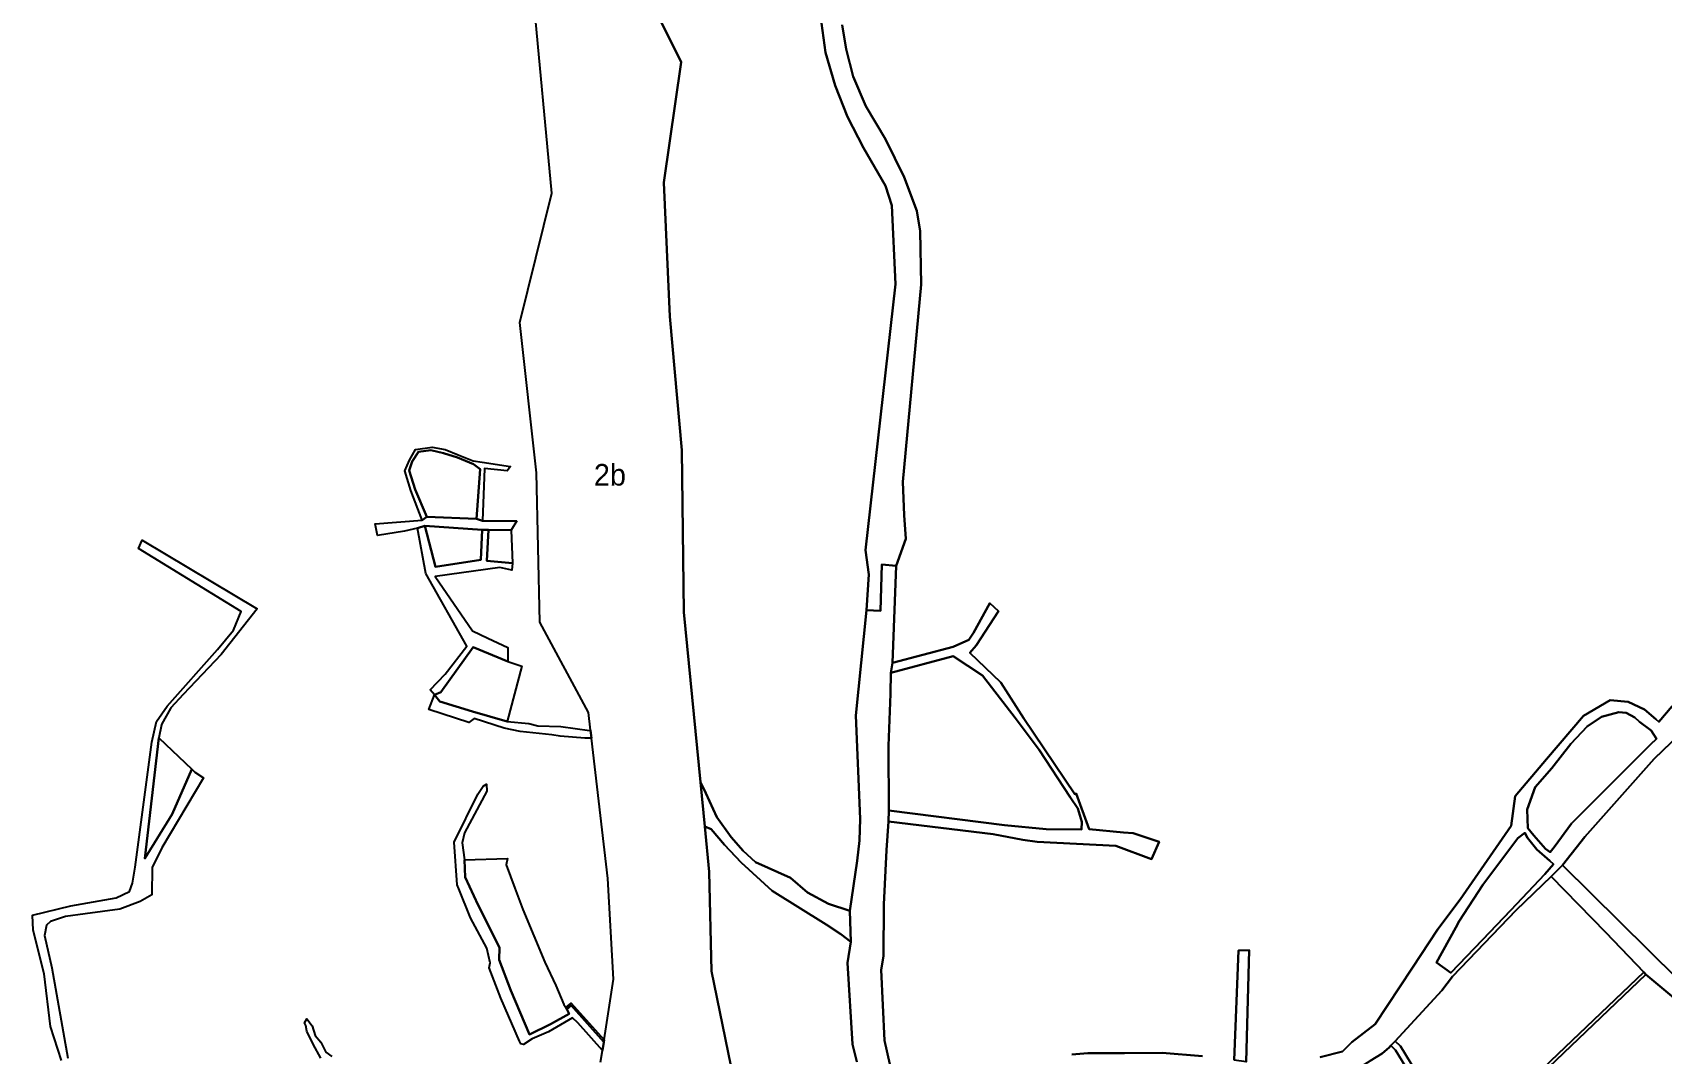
# Model space of a CAD drawing. Extents: x 548434 to 553028, y 1835063 to 1842282.
# Drawn here: x 551280 to 551809, y 1839535 to 1839867 of the extents above; entities that cross this region are included whole.
import ezdxf

# ---------------------------------------------------------------- set-up
doc = ezdxf.new("R2010")
doc.units = 0
for name, color, linetype in [('Level 15', 7, 'Continuous'), ('Level 16', 7, 'Continuous'), ('Level 23', 7, 'Continuous')]:
    doc.layers.add(name, color=color, linetype=linetype)

msp = doc.modelspace()

# ---------------------------------------------------------------- linework, layer by layer
at = {"layer": 'Level 16'}
for points in [[(551479.83, 1839879.33), (551490.86, 1839857.05), (551485.3, 1839817.97), (551487.21, 1839774.56), (551491.07, 1839731.13), (551491.72, 1839678.58), (551497.1404, 1839623.4079), (551498.5606, 1839608.953), (551500.01, 1839594.2), (551500.73, 1839561.96), (551512.46, 1839504.96)], [(551464.76, 1839532.45), (551465.3433, 1839536.2289), (551465.7671, 1839538.9745), (551465.8781, 1839539.6936), (551468.92, 1839559.4), (551467.13, 1839592.05), (551461.8307, 1839637.6394), (551461.5309, 1839640.218), (551460.86, 1839645.99), (551445.03, 1839675.24), (551443.94, 1839723.78), (551438.57, 1839772.51), (551448.98, 1839814.54), (551443.01, 1839878.23)], [(551547.874, 1839532.568), (551546.53, 1839538.36), (551544.82, 1839564.76), (551545.97, 1839571.58), (551545.61, 1839581.62), (551548.03, 1839597.77), (551548.78, 1839604.47), (551548.95, 1839611.41), (551547.53, 1839645.03), (551551.03, 1839679.17), (551555.5588, 1839678.9947), (551555.9903, 1839693.9743), (551560.66, 1839693.61), (551559.44, 1839662.09), (551558.96, 1839658.89), (551558.83, 1839652.04), (551558.22, 1839635.11), (551558.25, 1839614.11), (551558.17, 1839610.63), (551557.53, 1839601.3), (551556.65, 1839583.62), (551556.54, 1839566.86), (551555.78, 1839562.46), (551556.86, 1839539.49), (551562.85, 1839513.14)]]:
    msp.add_lwpolyline(points, dxfattribs=at)
at = {"layer": 'Level 23'}
for points in [[(551536.48, 1839869.75), (551537.7, 1839860.21), (551540.9, 1839849.44), (551544.88, 1839839.29), (551550.03, 1839829.23), (551557.224, 1839816.961), (551559.28, 1839810.57), (551560.45, 1839784.99), (551550.76, 1839698.68), (551551.78, 1839690.78), (551551.03, 1839679.17), (551547.53, 1839645.03), (551548.95, 1839611.41), (551548.78, 1839604.47), (551548.03, 1839597.77), (551545.61, 1839581.62), (551538.72, 1839583.88), (551531.85, 1839587.52), (551526.43, 1839592.27), (551515.02, 1839597.35), (551511.04, 1839601.11), (551507.09, 1839605.47), (551502.48, 1839611.94), (551498.85, 1839619.83), (551497.1404, 1839623.4079), (551491.72, 1839678.58), (551491.07, 1839731.13), (551487.21, 1839774.56), (551485.3, 1839817.97), (551490.86, 1839857.05), (551479.83, 1839879.33)], [(551479.83, 1839879.33), (551490.86, 1839857.05), (551485.3, 1839817.97), (551487.21, 1839774.56), (551491.07, 1839731.13), (551491.72, 1839678.58), (551497.1404, 1839623.4079), (551498.5606, 1839608.953), (551500.01, 1839594.2), (551500.73, 1839561.96), (551512.46, 1839504.96)], [(551464.76, 1839532.45), (551465.3433, 1839536.2289), (551465.7671, 1839538.9745), (551465.8781, 1839539.6936), (551468.92, 1839559.4), (551467.13, 1839592.05), (551461.8307, 1839637.6394), (551461.5309, 1839640.218), (551460.86, 1839645.99), (551445.03, 1839675.24), (551443.94, 1839723.78), (551438.57, 1839772.51), (551448.98, 1839814.54), (551443.01, 1839878.23)], [(551543.194, 1839869.227), (551544.43, 1839861.3), (551546.745, 1839852.39), (551550.774, 1839842.781), (551557.21, 1839832.1), (551563.291, 1839819.681), (551567.32, 1839808.84), (551568.48, 1839802.21), (551568.74, 1839784.91), (551562.88, 1839720.86), (551563.27, 1839710.01), (551563.76, 1839702.35), (551560.66, 1839693.61), (551555.9903, 1839693.9743), (551555.5588, 1839678.9947), (551551.03, 1839679.17), (551551.78, 1839690.78), (551550.76, 1839698.68), (551560.45, 1839784.99), (551559.28, 1839810.57), (551557.224, 1839816.961), (551550.03, 1839829.23), (551544.88, 1839839.29), (551540.9, 1839849.44), (551537.7, 1839860.21), (551536.48, 1839869.75)], [(551562.85, 1839513.14), (551556.86, 1839539.49), (551555.78, 1839562.46), (551556.54, 1839566.86), (551556.65, 1839583.62), (551557.53, 1839601.3), (551558.17, 1839610.63), (551592.11, 1839606.48), (551601.815, 1839604.621), (551606.38, 1839603.99), (551631.99, 1839602.72), (551643.54, 1839598.36), (551646.06, 1839603.96), (551637.54, 1839606.83), (551634.43, 1839607.03), (551623.31, 1839608.05), (551619.09, 1839619.69), (551618.63, 1839619.43), (551602.13, 1839644), (551594.64, 1839655.66), (551584.56, 1839665.36), (551586.63, 1839667.74), (551593.88, 1839678.86), (551591.03, 1839681.43), (551585.78, 1839671.88), (551584.25, 1839669.57), (551579.17, 1839667.27), (551559.44, 1839662.09), (551560.66, 1839693.61), (551563.76, 1839702.35), (551563.27, 1839710.01), (551562.88, 1839720.86), (551568.74, 1839784.91), (551568.48, 1839802.21), (551567.32, 1839808.84), (551563.291, 1839819.681), (551557.21, 1839832.1), (551550.774, 1839842.781), (551546.745, 1839852.39), (551544.43, 1839861.3), (551543.194, 1839869.227)], [(551289.78, 1839533.04), (551286.26, 1839544.06), (551284.24, 1839561.11), (551280.62, 1839575.3), (551280.44, 1839580.22), (551292.82, 1839583.19), (551307.6, 1839585.83), (551311.84, 1839587.84), (551312.83, 1839590.61), (551313.77, 1839595.71), (551319.16, 1839636.38), (551320.63, 1839643.01), (551324.07, 1839648.01), (551340.43, 1839666.41), (551345.61, 1839672.71), (551348.13, 1839678.73), (551314.82, 1839699.19), (551315.99, 1839701.89), (551353.29, 1839679.65), (551341.58, 1839664.79), (551329.26, 1839651.81), (551325.29, 1839647.43), (551325.17, 1839647.25), (551322.34, 1839642.25), (551322.23, 1839641.96), (551321.37, 1839637.76), (551316.82, 1839598.6), (551325.68, 1839612.98), (551332.0786, 1839627.5269), (551333.08, 1839626.57), (551335.9293, 1839624.7189), (551322.41, 1839602.05), (551319.26, 1839595.65), (551319.18, 1839586.79), (551315.33, 1839584.58), (551308.72, 1839582.11), (551297.48, 1839580.64), (551291.17, 1839579.74), (551286.3, 1839578.16), (551284.94, 1839576.91), (551284.32, 1839573.62), (551286.7, 1839563.12), (551291.85, 1839533.72)], [(551547.874, 1839532.568), (551546.53, 1839538.36), (551544.82, 1839564.76), (551545.97, 1839571.58), (551545.61, 1839581.62), (551548.03, 1839597.77), (551548.78, 1839604.47), (551548.95, 1839611.41), (551547.53, 1839645.03), (551551.03, 1839679.17), (551555.5588, 1839678.9947), (551555.9903, 1839693.9743), (551560.66, 1839693.61), (551559.44, 1839662.09), (551558.96, 1839658.89), (551558.83, 1839652.04), (551558.22, 1839635.11), (551558.25, 1839614.11), (551558.17, 1839610.63), (551557.53, 1839601.3), (551556.65, 1839583.62), (551556.54, 1839566.86), (551555.78, 1839562.46), (551556.86, 1839539.49), (551562.85, 1839513.14)], [(551831.07, 1839654.38), (551806.6, 1839630.9), (551784.08, 1839605.61), (551776.94, 1839596.39), (551773.25, 1839592.71), (551761.89, 1839581.77), (551741.16, 1839560.3), (551737.68, 1839555.69), (551722.6, 1839539.33), (551721.23, 1839537.87), (551720.64, 1839537.25), (551718.32, 1839535.33), (551714.5, 1839532.89)], [(551698.3, 1839534.07), (551705.516, 1839535.95), (551708.523, 1839538.957), (551716.111, 1839544.832), (551728.14, 1839563.02), (551736.457, 1839575.605), (551743.73, 1839585.29), (551760.18, 1839609.166), (551761.57, 1839618.86), (551771.647, 1839630.855), (551783.716, 1839644.897), (551792.36, 1839649.961), (551798.228, 1839649.416), (551803.464, 1839646.966), (551807.179, 1839643.84), (551808.114, 1839642.965), (551812.52, 1839647.99)], [(551812.52, 1839647.99), (551808.114, 1839642.965), (551807.179, 1839643.84), (551803.464, 1839646.966), (551798.228, 1839649.416), (551792.36, 1839649.961), (551783.716, 1839644.897), (551771.647, 1839630.855), (551761.57, 1839618.86), (551760.18, 1839609.166), (551743.73, 1839585.29), (551736.457, 1839575.605), (551728.14, 1839563.02), (551716.111, 1839544.832), (551708.523, 1839538.957), (551705.516, 1839535.95), (551698.3, 1839534.07)], [(551512.46, 1839504.96), (551500.73, 1839561.96), (551500.01, 1839594.2), (551498.5606, 1839608.953), (551500.58, 1839608.08), (551504.93, 1839602.97), (551510.35, 1839597.24), (551520.48, 1839588.08), (551537.91, 1839577.12), (551542.76, 1839574.02), (551545.97, 1839571.58), (551544.82, 1839564.76), (551546.53, 1839538.36), (551547.874, 1839532.568)], [(551830.4, 1839538.88), (551803.97, 1839560.95), (551803.235, 1839561.632), (551790.91, 1839574.54), (551773.25, 1839592.71), (551776.94, 1839596.39), (551832.86, 1839541.12)], [(551674.19, 1839532.59), (551675.24, 1839568.77), (551671.73, 1839568.71), (551670.39, 1839533.07)], [(551374, 1839533.75), (551371.49, 1839538.36), (551369.38, 1839542.53), (551369.06, 1839544.35), (551368.72, 1839545.25), (551369.41, 1839546.54), (551371.15, 1839544.26), (551372.08, 1839541.13), (551373.94, 1839538.97), (551375.57, 1839535.71), (551377.57, 1839534.32)], [(551617.65, 1839534.94), (551622.89, 1839535.37), (551628.06, 1839535.43), (551634.73, 1839535.4), (551634.74, 1839535.4), (551647.01, 1839535.46), (551660.06, 1839534.4)], [(551660.06, 1839534.4), (551647.01, 1839535.46), (551634.74, 1839535.4), (551634.73, 1839535.4), (551628.06, 1839535.43), (551622.89, 1839535.37), (551617.65, 1839534.94)]]:
    msp.add_lwpolyline(points, dxfattribs=at)
for points in [[(551406.83, 1839708.43), (551403.14, 1839718.08), (551401.21, 1839724.44), (551402.71, 1839727.88), (551404.69, 1839731.35), (551410.09, 1839732.08), (551414.28, 1839731.29), (551418.58, 1839729.64), (551423.37, 1839727.64), (551426.36, 1839727.27), (551435.49, 1839725.82), (551434.42, 1839724.37), (551427.1, 1839725.13), (551426.43, 1839708.17), (551424.47, 1839708.83), (551425.66, 1839724.98), (551423.54, 1839726.61), (551418.37, 1839728.73), (551413.78, 1839730.18), (551409.64, 1839731.07), (551405.65, 1839730.53), (551403.65, 1839727.46), (551402.64, 1839724.49), (551404.55, 1839718.39), (551408.36, 1839709.49)], [(551408.36, 1839709.49), (551404.55, 1839718.39), (551402.64, 1839724.49), (551403.65, 1839727.46), (551405.65, 1839730.53), (551409.64, 1839731.07), (551413.78, 1839730.18), (551418.37, 1839728.73), (551423.54, 1839726.61), (551425.66, 1839724.98), (551424.47, 1839708.83)], [(551437.61, 1839708.15), (551435.69, 1839705.1), (551428.39, 1839705.21), (551426.33, 1839705.24), (551407.68, 1839706.55), (551405.37, 1839705.78), (551401.12, 1839704.87), (551392.32, 1839703.38), (551391.59, 1839707.26), (551406.83, 1839708.43), (551408.36, 1839709.49), (551424.47, 1839708.83), (551426.43, 1839708.17)], [(551428.39, 1839705.21), (551427.81, 1839695.22), (551436.21, 1839694.47), (551435.97, 1839692.15), (551432.07, 1839693), (551411.12, 1839690.16), (551423.2, 1839672.45), (551428.13, 1839670.1), (551434.66, 1839667.1), (551434.61, 1839665.72), (551434.65, 1839662.57), (551423.44, 1839667.18), (551412.9, 1839652.57), (551410.81, 1839651.73), (551409.4, 1839653.29), (551414.29, 1839658.41), (551421.33, 1839667.46), (551408.09, 1839691.11), (551405.37, 1839705.78), (551407.68, 1839706.55), (551411.15, 1839693.25), (551425.93, 1839695.57), (551426.33, 1839705.24)], [(551407.68, 1839706.55), (551426.33, 1839705.24), (551425.93, 1839695.57), (551411.15, 1839693.25)], [(551435.69, 1839705.1), (551436.21, 1839694.47), (551427.81, 1839695.22), (551428.39, 1839705.21)], [(551559.44, 1839662.09), (551579.17, 1839667.27), (551584.25, 1839669.57), (551585.78, 1839671.88), (551591.03, 1839681.43), (551593.88, 1839678.86), (551586.63, 1839667.74), (551584.56, 1839665.36), (551594.64, 1839655.66), (551602.13, 1839644), (551618.63, 1839619.43), (551619.09, 1839619.69), (551623.31, 1839608.05), (551634.43, 1839607.03), (551637.54, 1839606.83), (551646.06, 1839603.96), (551643.54, 1839598.36), (551631.99, 1839602.72), (551606.38, 1839603.99), (551601.815, 1839604.621), (551592.11, 1839606.48), (551558.17, 1839610.63), (551558.25, 1839614.11), (551595.82, 1839609.35), (551609.39, 1839608.11), (551620.82, 1839607.94), (551620.92, 1839610.43), (551619.58, 1839614.81), (551617.16, 1839618.46), (551607.09, 1839633.9), (551599.31, 1839644.22), (551588.7, 1839657.95), (551579.17, 1839664.2), (551558.96, 1839658.89)], [(551434.65, 1839662.57), (551439.17, 1839660.96), (551434.42, 1839643.06), (551423.22, 1839646.32), (551412.59, 1839649.54), (551410.81, 1839651.73), (551412.9, 1839652.57), (551423.44, 1839667.18)], [(551595.82, 1839609.35), (551558.25, 1839614.11), (551558.22, 1839635.11), (551558.83, 1839652.04), (551558.96, 1839658.89), (551579.17, 1839664.2), (551588.7, 1839657.95), (551599.31, 1839644.22), (551607.09, 1839633.9), (551617.16, 1839618.46), (551619.58, 1839614.81), (551620.92, 1839610.43), (551620.82, 1839607.94), (551609.39, 1839608.11)], [(551461.5309, 1839640.218), (551461.8307, 1839637.6394), (551459.6, 1839637.6), (551451.68, 1839638.31), (551448.88, 1839638.76), (551438.68, 1839639.78), (551433.49, 1839640.85), (551423.78, 1839644.04), (551422, 1839642.76), (551409.07, 1839646.92), (551410.81, 1839651.73), (551412.59, 1839649.54), (551423.22, 1839646.32), (551434.42, 1839643.06), (551441.45, 1839642.42), (551444.43, 1839641.65), (551451.88, 1839641.39), (551461.19, 1839640.17)], [(551850.8, 1839539.09), (551842.54, 1839536.8), (551839.22, 1839536.63), (551832.86, 1839541.12), (551776.94, 1839596.39), (551784.08, 1839605.61), (551806.6, 1839630.9), (551831.07, 1839654.38), (551832.72, 1839652.88), (551901.41, 1839573.75), (551891.04, 1839570.16), (551877.17, 1839562.54), (551863.85, 1839552.56), (551855.57, 1839542.6)], [(551807.43, 1839637.42), (551805.43, 1839635.62), (551779.81, 1839609.91), (551774.16, 1839602.3), (551772.92, 1839600.63), (551771.42, 1839601.73), (551767.54, 1839606.08), (551765.67, 1839608.46), (551765.46, 1839614.51), (551768.04, 1839621.68), (551773.43, 1839627.88), (551779.63, 1839635.84), (551784.85, 1839641.44), (551789.58, 1839644.57), (551795.18, 1839646.11), (551797.58, 1839645.91), (551800.36, 1839644.32), (551801.92, 1839642.89), (551805.63, 1839640.15)], [(551805.43, 1839635.62), (551807.43, 1839637.42), (551805.63, 1839640.15), (551801.92, 1839642.89), (551800.36, 1839644.32), (551797.58, 1839645.91), (551795.18, 1839646.11), (551789.58, 1839644.57), (551784.85, 1839641.44), (551779.63, 1839635.84), (551773.43, 1839627.88), (551768.04, 1839621.68), (551765.46, 1839614.51), (551765.67, 1839608.46), (551767.54, 1839606.08), (551771.42, 1839601.73), (551772.92, 1839600.63), (551774.16, 1839602.3), (551779.81, 1839609.91)], [(551321.37, 1839637.76), (551332.0786, 1839627.5269), (551325.68, 1839612.98), (551316.82, 1839598.6)], [(551453.78, 1839549.67), (551455.19, 1839550.81), (551465.7671, 1839538.9745), (551465.3433, 1839536.2289), (551457.42, 1839545.23), (551455.68, 1839546.91), (551447.84, 1839542.32), (551442.6, 1839540), (551439.79, 1839538.21), (551438.83, 1839538.46), (551438.44, 1839539.29), (551432.41, 1839553.19), (551428.57, 1839563.1), (551428.91, 1839564.75), (551427.86, 1839569.5), (551422.51, 1839579.34), (551418.74, 1839588.73), (551418.16, 1839590.03), (551417.29, 1839603.83), (551424.92, 1839619.45), (551426.62, 1839622.09), (551427.7, 1839622.74), (551427.79, 1839620.41), (551420.6, 1839606.96), (551419.79, 1839603.65), (551420.55, 1839598.14), (551420.79, 1839592.54), (551424.99, 1839583.45), (551431.9, 1839569.7), (551431.83, 1839565.64), (551435.59, 1839555.73), (551441.68, 1839541.5), (551448.45, 1839544.82), (551454.55, 1839548.19)], [(551545.61, 1839581.62), (551545.97, 1839571.58), (551542.76, 1839574.02), (551537.91, 1839577.12), (551520.48, 1839588.08), (551510.35, 1839597.24), (551504.93, 1839602.97), (551500.58, 1839608.08), (551498.5606, 1839608.953), (551497.1404, 1839623.4079), (551498.85, 1839619.83), (551502.48, 1839611.94), (551507.09, 1839605.47), (551511.04, 1839601.11), (551515.02, 1839597.35), (551526.43, 1839592.27), (551531.85, 1839587.52), (551538.72, 1839583.88)], [(551773.93, 1839596.76), (551771.16, 1839593.51), (551760.08, 1839581.77), (551750.95, 1839572.15), (551740.7, 1839561.47), (551735.98, 1839564.86), (551742.23, 1839576.17), (551743.39, 1839578.22), (551750.99, 1839590.03), (551762.36, 1839605.23), (551764.69, 1839606.89), (551765.49, 1839605.25), (551768.61, 1839601.55), (551772.79, 1839597.86)], [(551771.16, 1839593.51), (551773.93, 1839596.76), (551772.79, 1839597.86), (551768.61, 1839601.55), (551765.49, 1839605.25), (551764.69, 1839606.89), (551762.36, 1839605.23), (551750.99, 1839590.03), (551743.39, 1839578.22), (551742.23, 1839576.17), (551735.98, 1839564.86), (551740.7, 1839561.47), (551750.95, 1839572.15), (551760.08, 1839581.77)], [(551420.79, 1839592.54), (551420.55, 1839598.14), (551434.57, 1839598.57), (551434.06, 1839596.57), (551436.91, 1839588.94), (551439.51, 1839582), (551446.66, 1839564.97), (551450.2, 1839557.33), (551452.86, 1839551.17), (551453.45, 1839550.17), (551453.78, 1839549.67), (551454.55, 1839548.19), (551448.45, 1839544.82), (551441.68, 1839541.5), (551435.59, 1839555.73), (551431.83, 1839565.64), (551431.9, 1839569.7), (551424.99, 1839583.45)], [(551803.235, 1839561.632), (551745.11, 1839506.163), (551734.61, 1839519.779), (551734.241, 1839520.367), (551732.882, 1839523.557), (551724.309, 1839537.656), (551722.6, 1839539.33), (551737.68, 1839555.69), (551741.16, 1839560.3), (551761.89, 1839581.77), (551773.25, 1839592.71), (551790.91, 1839574.54)], [(551670.39, 1839533.07), (551671.73, 1839568.71), (551675.24, 1839568.77), (551674.19, 1839532.59)], [(551803.97, 1839560.95), (551745.7, 1839505.34), (551745.11, 1839506.163), (551803.235, 1839561.632)], [(551803.97, 1839560.95), (551830.4, 1839538.88), (551837.68, 1839532.9), (551839.73, 1839530.55), (551841.6, 1839526.43), (551835.38, 1839517.34), (551818.28, 1839512), (551803.27, 1839500), (551796.27, 1839494.4), (551785.68, 1839485.78), (551773.58, 1839476.89), (551767.99, 1839472.98), (551762.06, 1839470.77), (551757.1, 1839480.54), (551750.14, 1839492.91), (551747.6, 1839500), (551745.7, 1839505.34)], [(551465.8781, 1839539.6936), (551465.7671, 1839538.9745), (551455.19, 1839550.81), (551453.78, 1839549.67), (551453.45, 1839550.17), (551455.23, 1839551.6)], [(551721.23, 1839537.87), (551722.731, 1839536.404), (551731.24, 1839522.42), (551732.2, 1839520.15), (551724.64, 1839515.47), (551723.26, 1839514.52), (551720.13, 1839513.19), (551717.95, 1839512.74), (551710.445, 1839527.797), (551709.45, 1839529.36), (551710.99, 1839530.73), (551714.5, 1839532.89), (551718.32, 1839535.33), (551720.64, 1839537.25)], [(551745.7, 1839505.34), (551747.6, 1839500), (551750.14, 1839492.91), (551757.1, 1839480.54), (551762.06, 1839470.77), (551760.18, 1839470.07), (551755.3, 1839479.65), (551748.28, 1839492.18), (551744.11, 1839503.83), (551742.65, 1839506.49), (551732.2, 1839520.15), (551731.24, 1839522.42), (551722.731, 1839536.404), (551721.23, 1839537.87), (551722.6, 1839539.33), (551724.309, 1839537.656), (551732.882, 1839523.557), (551734.241, 1839520.367), (551734.61, 1839519.779), (551745.11, 1839506.163)]]:
    msp.add_lwpolyline(points, close=True, dxfattribs=at)

# ---------------------------------------------------------------- texts
at = {"layer": 'Level 15'}
msp.add_text('2b', height=7, dxfattribs=at).set_placement((551462.5746, 1839719.63))

doc.saveas('drawing.dxf')
